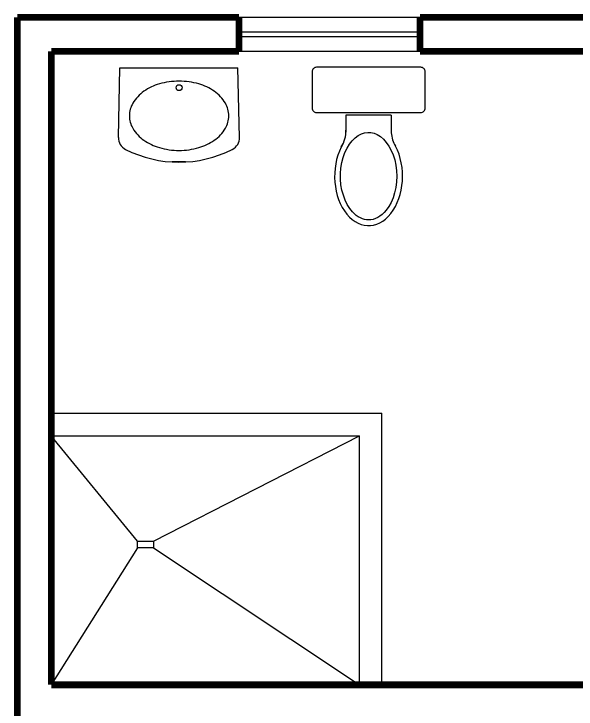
# Model space of a CAD drawing. Header units: millimetres. Extents: x -54.3 to 12.1, y 152.8 to 185.4.
# Drawn here: x -43.25 to -40.767, y 173.045 to 176.117 of the extents above; entities that cross this region are included whole.
import ezdxf

# ---------------------------------------------------------------- set-up
doc = ezdxf.new("R2010")
doc.units = ezdxf.units.MM
doc.header["$LTSCALE"] = 2
for name, color, linetype in [('MUROS', 30, 'Continuous'), ('SANITARIO', 4, 'Continuous'), ('VENTANAS', 170, 'Continuous')]:
    doc.layers.add(name, color=color, linetype=linetype)

# ---------------------------------------------------------------- blocks, each defined once
blk = doc.blocks.new('LAVABO 3')
at = {"color": 0, "linetype": 'ByBlock', "lineweight": -2}
for p, q in [((0, -0.2607), (0, 0.2607)), ((0.3068, -0.2676), (0, -0.2607))]:
    blk.add_line(p, q, dxfattribs=at)
blk.add_lwpolyline([(0.36, -0.2357, 0.238549), (0.36, 0.2357, 0.288834), (0.3068, 0.2676), (-0.0004, 0.2607)], format="xyb", dxfattribs=at)
for points in [[(-0.0004, 0.2607), (0, 0.2607)], [(0.4154, 0.0294), (0.4154, -0.0294)], [(0, -0.2607), (-0.0004, -0.2607)]]:
    blk.add_lwpolyline(points, dxfattribs=at)
blk.add_lwpolyline([(0.2113, 0.2202, 0.134951), (0.1559, 0.205, 0.106881), (0.1031, 0.1559, 0.082053), (0.0706, 0.0877, 0.070327), (0.0583, 0.0005, 0.070327), (0.0706, -0.0866, 0.082053), (0.1031, -0.1548, 0.106881), (0.1559, -0.2039, 0.134951), (0.2113, -0.2191, 0.134951), (0.2667, -0.2039, 0.106881), (0.3195, -0.1548, 0.082053), (0.352, -0.0866, 0.070327), (0.3643, 0.0005, 0.070327), (0.352, 0.0877, 0.082053), (0.3195, 0.1559, 0.106881), (0.2667, 0.205, 0.134951)], format="xyb", close=True, dxfattribs=at)
blk.add_circle((0.0871, 0.0005), 0.0131, dxfattribs=at)
blk.add_arc((0.3081, -0.2094), 0.0582, 268.7236, 333.1658, dxfattribs=at)
blk = doc.blocks.new('w.c.')
at = {"linetype": 'Continuous'}
for p, q in [((0.2125, 0.1), (0.2897, 0.1)), ((0.2125, 0.1), (0.2125, -0.1)), ((0.2125, -0.1), (0.2862, -0.1))]:
    blk.add_line(p, q, dxfattribs=at)
blk.add_lwpolyline([(0, -0.23, 0.414214), (0.02, -0.25), (0.18, -0.25, 0.414214), (0.2, -0.23), (0.2, 0.23, 0.414214), (0.18, 0.25), (0.02, 0.25, 0.414214), (0, 0.23)], format="xyb", close=True, dxfattribs=at)
for centre, radius, start, end in [((0.2806, 0.2293), 0.1296, 274.0137, 301.6805), ((0.2823, -0.2271), 0.1272, 56.8697, 91.7768)]:
    blk.add_arc(centre, radius, start, end, dxfattribs=at)
blk.add_ellipse((0.4816, 0), major_axis=(0.2184, 0), ratio=0.686877, start_param=3.984849, end_param=8.508545, dxfattribs=at)
blk.add_open_spline([(0.675, 0), (0.675, 0.0265), (0.6603, 0.0548), (0.5924, 0.11), (0.5229, 0.129), (0.3917, 0.1188), (0.3332, 0.0882), (0.2797, 0.0161), (0.2818, -0.0237), (0.3418, -0.0946), (0.404, -0.1222), (0.536, -0.1273), (0.6032, -0.1049), (0.6634, -0.0495), (0.675, -0.0241), (0.675, 0)], degree=3, knots=[0, 0, 0, 0, 0.704265, 0.704265, 1.691887, 1.691887, 2.67951, 2.67951, 3.667132, 3.667132, 4.654754, 4.654754, 5.642376, 5.642376, 6.283185, 6.283185, 6.283185, 6.283185], dxfattribs=at)

msp = doc.modelspace()

# ---------------------------------------------------------------- linework, layer by layer
at = {"layer": 'MUROS'}
for p, q in [((-42.2564, 176.1022), (-41.4564, 176.1022)), ((-42.2564, 175.9522), (-41.4564, 175.9522))]:
    msp.add_line(p, q, dxfattribs=at)
at = {"layer": 'MUROS', "const_width": 0.03}
for points in [[(-43.2354, 176.1022), (-43.2354, 168.5022)], [(-43.2354, 176.1022), (-42.2564, 176.1022)], [(-42.2564, 176.1022), (-42.2564, 175.9522)], [(-41.4564, 176.1022), (-41.4564, 175.9522)], [(-41.4564, 176.1022), (-37.3472, 176.1022)], [(-43.0854, 175.9522), (-42.2564, 175.9522)], [(-43.0854, 175.9522), (-43.0854, 173.1522)], [(-41.4564, 175.9522), (-37.4972, 175.9522)], [(-43.0854, 173.1522), (-40.0136, 173.1522)]]:
    msp.add_lwpolyline(points, dxfattribs=at)
at = {"layer": 'SANITARIO'}
for p, q in [((-43.0854, 174.3522), (-41.6245, 174.3522)), ((-41.6245, 173.1522), (-41.6245, 174.3522)), ((-43.0854, 174.2522), (-41.7245, 174.2522)), ((-42.7043, 173.7862), (-43.0854, 174.2522)), ((-42.6331, 173.7862), (-41.7245, 174.2522)), ((-41.7245, 173.1522), (-41.7245, 174.2522)), ((-42.7043, 173.7581), (-43.0854, 173.1522)), ((-42.6331, 173.7581), (-41.7245, 173.1522))]:
    msp.add_line(p, q, dxfattribs=at)
msp.add_lwpolyline([(-42.7043, 173.7862), (-42.6331, 173.7862), (-42.6331, 173.7581), (-42.7043, 173.7581)], close=True, dxfattribs=at)
at = {"layer": 'VENTANAS'}
for p, q in [((-42.2564, 176.0372), (-41.4564, 176.0372)), ((-42.2564, 176.0372), (-41.4564, 176.0372)), ((-42.2564, 176.0172), (-41.4564, 176.0172))]:
    msp.add_line(p, q, dxfattribs=at)

# ---------------------------------------------------------------- block references
at = {"layer": 'SANITARIO', "rotation": 270}
msp.add_blockref('LAVABO 3', (-42.5213, 175.8782), dxfattribs=at)
at = {"layer": 'SANITARIO', "color": 0, "linetype": 'ByBlock', "lineweight": -2, "rotation": 270}
msp.add_blockref('w.c.', (-41.6836, 175.8814), dxfattribs=at)

doc.saveas('drawing.dxf')
